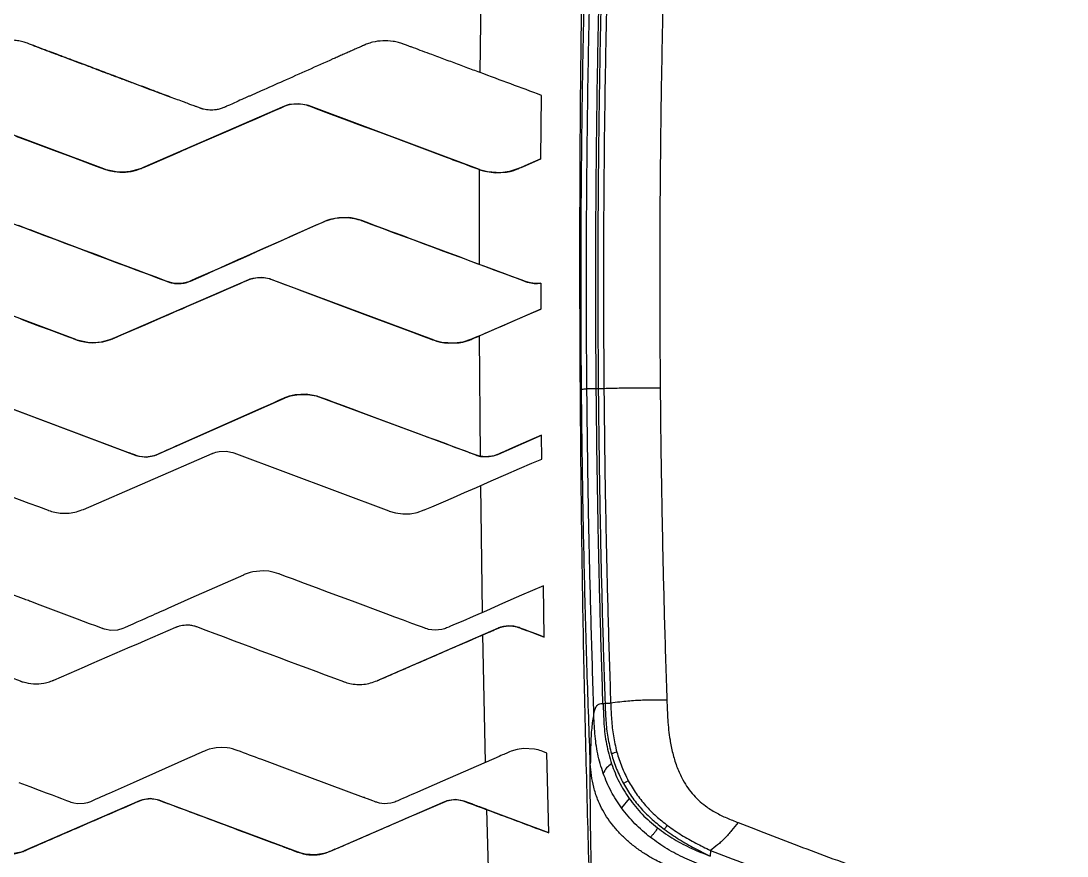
# Model space of a CAD drawing. Header units: inches. Extents: x 2 to 87, y 6 to 129.
# Drawn here: x 49.22 to 66.16, y 56.81 to 70.33 of the extents above; entities that cross this region are included whole.
import ezdxf

# ---------------------------------------------------------------- set-up
doc = ezdxf.new("R2010")
doc.units = ezdxf.units.IN
doc.header["$MEASUREMENT"] = 0
doc.layers.add('1', color=4, linetype='Continuous')

# ---------------------------------------------------------------- blocks, each defined once
blk = doc.blocks.new('2026 STRIDE')
at = {"layer": '1', "color": 3}
for p, q in [((54.327, 48.381), (54.343, 49.837)), ((55.31, 46.986), (55.317, 48.013)), ((54.313, 45.277), (54.316, 46.81)), ((55.307, 44.974), (55.308, 44.551)), ((54.329, 42.168), (54.316, 44.121)), ((56.199, 43.267), (56.237, 43.267)), ((55.323, 42.125), (55.319, 42.51)), ((54.363, 39.642), (54.334, 41.696)), ((55.364, 39.242), (55.349, 40.073)), ((54.414, 37.214), (54.37, 39.279)), ((56.308, 38.163), (56.315, 38.163)), ((56.347, 38.164), (56.315, 38.163)), ((56.347, 38.164), (56.348, 38.164)), ((56.438, 38.172), (56.439, 38.172)), ((56.165, 38.008), (56.163, 37.999)), ((55.437, 36.072), (55.404, 37.363)), ((56.724, 36.915), (56.645, 36.872)), ((56.737, 36.629), (56.615, 36.475)), ((54.479, 34.897), (54.434, 36.448)), ((57.36, 36.189), (57.306, 36.131)), ((51.975, 35.806), (51.895, 35.772)), ((58.053, 35.789), (58.047, 35.697))]:
    blk.add_line(p, q, dxfattribs=at)
at = {"layer": '1', "color": 3, "flags": 128}
for points in [[(46.811, 47.353), (47.028, 47.272), (47.245, 47.191), (47.462, 47.11), (47.699, 47.021), (47.812, 46.979), (47.925, 46.937), (48.022, 46.9), (48.109, 46.868), (48.171, 46.844), (48.199, 46.834), (48.227, 46.824), (48.313, 46.796), (48.401, 46.778), (48.492, 46.77), (48.583, 46.771), (48.674, 46.782), (48.764, 46.803), (48.792, 46.812), (48.819, 46.822), (48.843, 46.831), (48.851, 46.834), (48.862, 46.839), (48.876, 46.845), (48.878, 46.846), (48.891, 46.852), (48.901, 46.856), (48.914, 46.861), (48.929, 46.868), (49.3, 47.029), (49.463, 47.1), (49.484, 47.109), (49.506, 47.118), (49.527, 47.128), (49.549, 47.137), (49.57, 47.146), (49.591, 47.155), (49.942, 47.307), (50.247, 47.44), (50.506, 47.553), (50.721, 47.646), (50.89, 47.719), (51.014, 47.773), (51.093, 47.807), (51.116, 47.817), (51.123, 47.82), (51.126, 47.821), (51.126, 47.822), (51.127, 47.822), (51.127, 47.822), (51.127, 47.822), (51.127, 47.822), (51.127, 47.822), (51.127, 47.822), (51.127, 47.822), (51.127, 47.822), (51.127, 47.822), (51.171, 47.841), (51.203, 47.853), (51.239, 47.863), (51.274, 47.87), (51.311, 47.876), (51.347, 47.878), (51.456, 47.87), (51.51, 47.858), (51.536, 47.85), (51.545, 47.846), (51.551, 47.844), (51.554, 47.843), (51.556, 47.843), (51.556, 47.842), (51.557, 47.842), (51.557, 47.842), (51.557, 47.842), (51.557, 47.842), (51.557, 47.842), (51.557, 47.842), (51.664, 47.802), (51.909, 47.71), (52.154, 47.619), (52.398, 47.527), (52.643, 47.436), (52.888, 47.344), (53.133, 47.253), (53.377, 47.161), (53.792, 47.006), (53.839, 46.989), (53.885, 46.971), (53.932, 46.954), (53.978, 46.936), (54.025, 46.919), (54.071, 46.902), (54.118, 46.884), (54.175, 46.863), (54.255, 46.833), (54.313, 46.811), (54.336, 46.803), (54.359, 46.795), (54.381, 46.789), (54.403, 46.783), (54.576, 46.758), (54.754, 46.77), (54.812, 46.782), (54.869, 46.798), (54.92, 46.817), (54.93, 46.821), (54.941, 46.825), (54.953, 46.831), (54.954, 46.831), (54.958, 46.833), (54.97, 46.838), (54.988, 46.846), (55.014, 46.857), (55.31, 46.986)], [(55.31, 46.986), (55.051, 46.873), (54.976, 46.841), (54.955, 46.832), (54.949, 46.829), (54.948, 46.828), (54.947, 46.828), (54.946, 46.828), (54.946, 46.828), (54.946, 46.828), (54.946, 46.828), (54.946, 46.828), (54.946, 46.828), (54.946, 46.828), (54.946, 46.828), (54.946, 46.828), (54.946, 46.828), (54.946, 46.828), (54.946, 46.828), (54.946, 46.828), (54.946, 46.828), (54.946, 46.828), (54.802, 46.78), (54.653, 46.758), (54.447, 46.773), (54.357, 46.796), (54.319, 46.809), (54.316, 46.81), (51.547, 47.846), (51.543, 47.847), (51.536, 47.85), (51.523, 47.854), (51.379, 47.878), (51.235, 47.862), (51.186, 47.846), (51.164, 47.838), (51.159, 47.836), (48.862, 46.839), (48.861, 46.838), (48.853, 46.835), (48.785, 46.81), (48.661, 46.78), (48.547, 46.769), (48.433, 46.774), (48.272, 46.808), (48.234, 46.821), (48.231, 46.822), (45.462, 47.858)], [(55.307, 44.974), (55.223, 44.968), (55.14, 44.977), (55.118, 44.981), (55.097, 44.987), (55.077, 44.993), (55.06, 44.999), (55.003, 45.02), (54.916, 45.053), (54.85, 45.077), (54.723, 45.124), (54.577, 45.179), (54.431, 45.233), (54.285, 45.287), (54.139, 45.341), (53.993, 45.396), (53.841, 45.452), (53.258, 45.669), (53.182, 45.697), (53.105, 45.725), (53.029, 45.754), (52.953, 45.782), (52.876, 45.811), (52.808, 45.836), (52.633, 45.901), (52.482, 45.957), (52.409, 45.984), (52.373, 45.997), (52.33, 46.009), (52.284, 46.02), (52.236, 46.028), (52.189, 46.034), (52.039, 46.032), (51.892, 46.002), (51.841, 45.985), (51.806, 45.97), (51.76, 45.95), (51.684, 45.916), (51.593, 45.876), (51.464, 45.818), (51.297, 45.744), (51.092, 45.653), (50.818, 45.531), (50.497, 45.389), (50.405, 45.348), (50.31, 45.306), (50.212, 45.262), (50.11, 45.217), (50.051, 45.19), (49.998, 45.167), (49.838, 45.096), (49.723, 45.045), (49.654, 45.014), (49.611, 44.996), (49.566, 44.982), (49.52, 44.972), (49.473, 44.966), (49.426, 44.966), (49.379, 44.969), (49.332, 44.977), (49.315, 44.981), (49.297, 44.986), (49.28, 44.992), (49.272, 44.995), (49.258, 45), (49.256, 45), (49.245, 45.004), (49.214, 45.016), (49.062, 45.073), (48.916, 45.128), (48.771, 45.183), (48.625, 45.237), (48.48, 45.292), (48.335, 45.347), (48.119, 45.428), (47.919, 45.503), (47.72, 45.578), (47.122, 45.802), (47.055, 45.828), (46.988, 45.853), (46.921, 45.878), (46.854, 45.903)], [(46.883, 44.395), (47.038, 44.336), (47.194, 44.278), (47.35, 44.22), (47.506, 44.162), (47.661, 44.103), (47.728, 44.079), (47.747, 44.071), (47.804, 44.05), (47.86, 44.034), (47.922, 44.02), (47.984, 44.011), (48.047, 44.008), (48.218, 44.023), (48.31, 44.047), (48.349, 44.061), (48.367, 44.068), (48.374, 44.071), (48.377, 44.072), (48.38, 44.073), (48.38, 44.073), (48.38, 44.073), (48.38, 44.073), (48.381, 44.074), (48.385, 44.075), (48.4, 44.082), (48.461, 44.108), (48.56, 44.151), (48.7, 44.212), (48.903, 44.3), (49.156, 44.41), (49.22, 44.438), (49.286, 44.466), (49.355, 44.496), (49.426, 44.527), (49.5, 44.559), (49.576, 44.592), (49.655, 44.626), (49.767, 44.675), (49.879, 44.724), (49.991, 44.772), (50.104, 44.821), (50.216, 44.87), (50.328, 44.919), (50.44, 44.967), (50.497, 44.992), (50.538, 45.01), (50.563, 45.02), (50.569, 45.023), (50.57, 45.024), (50.571, 45.024), (50.571, 45.024), (50.571, 45.024), (50.571, 45.024), (50.571, 45.024), (50.571, 45.024), (50.571, 45.024), (50.571, 45.024), (50.62, 45.042), (50.723, 45.063), (50.83, 45.062), (50.857, 45.058), (50.883, 45.052), (50.909, 45.045), (50.932, 45.038), (50.936, 45.037), (50.968, 45.025), (51.005, 45.011), (51.056, 44.992), (51.121, 44.968), (51.198, 44.939), (51.289, 44.905), (51.393, 44.866), (52.502, 44.451), (52.647, 44.397), (52.792, 44.342), (52.937, 44.288), (53.082, 44.234), (53.228, 44.18), (53.373, 44.125), (53.457, 44.094), (53.517, 44.071), (53.555, 44.057), (53.565, 44.053), (53.568, 44.052), (53.618, 44.035), (53.682, 44.017), (53.747, 44.005), (53.813, 43.998), (53.987, 44.006), (54.043, 44.017), (54.098, 44.032), (54.151, 44.05), (54.164, 44.056), (54.179, 44.062), (54.195, 44.069), (54.214, 44.077), (54.233, 44.085), (54.268, 44.1), (54.303, 44.116), (54.338, 44.131), (54.374, 44.146), (54.409, 44.161), (54.444, 44.177), (54.451, 44.18), (54.473, 44.189), (54.51, 44.205), (54.58, 44.236), (54.676, 44.277), (54.842, 44.349), (55.052, 44.441), (55.308, 44.551)], [(55.308, 44.551), (54.589, 44.24), (54.33, 44.127), (54.244, 44.09), (54.194, 44.068), (54.188, 44.065), (54.184, 44.064), (54.184, 44.064), (54.184, 44.064), (54.184, 44.064), (54.184, 44.064), (54.184, 44.064), (54.184, 44.064), (54.184, 44.064), (54.184, 44.064), (54.184, 44.064), (54.184, 44.064), (54.184, 44.064), (54.184, 44.064), (54.184, 44.064), (54.184, 44.064), (54.184, 44.064), (54.184, 44.064), (54.046, 44.018), (53.904, 43.998), (53.707, 44.012), (53.622, 44.033), (53.585, 44.046), (53.583, 44.047), (50.943, 45.034), (50.939, 45.036), (50.932, 45.038), (50.919, 45.042), (50.782, 45.065), (50.645, 45.05), (50.598, 45.035), (50.578, 45.027), (50.573, 45.025), (48.383, 44.075), (48.382, 44.074), (48.375, 44.071), (48.31, 44.047), (48.191, 44.018), (48.082, 44.008), (47.973, 44.013), (47.821, 44.045), (47.784, 44.057), (47.781, 44.058), (45.142, 45.046)], [(55.319, 42.51), (55.108, 42.418), (54.934, 42.342), (54.799, 42.283), (54.722, 42.249), (54.667, 42.225), (54.632, 42.21), (54.623, 42.206), (54.621, 42.205), (54.62, 42.205), (54.589, 42.192), (54.554, 42.179), (54.517, 42.17), (54.408, 42.16), (54.299, 42.175), (54.281, 42.18), (54.264, 42.186), (54.251, 42.191), (54.226, 42.2), (54.186, 42.215), (54.166, 42.222), (54.144, 42.23), (54.119, 42.24), (54.092, 42.25), (54.062, 42.261), (53.918, 42.314), (53.774, 42.368), (53.629, 42.422), (53.485, 42.475), (53.341, 42.529), (53.196, 42.583), (53.052, 42.636), (52.907, 42.69), (52.66, 42.782), (52.399, 42.879), (52.329, 42.905), (52.257, 42.931), (52.185, 42.958), (52.112, 42.985), (52.038, 43.013), (51.962, 43.041), (51.837, 43.088), (51.755, 43.118), (51.731, 43.127), (51.711, 43.134), (51.686, 43.142), (51.51, 43.174), (51.333, 43.165), (51.235, 43.141), (51.193, 43.127), (51.175, 43.12), (51.167, 43.116), (51.164, 43.115), (51.161, 43.114), (51.161, 43.114), (51.159, 43.113), (51.154, 43.111), (51.136, 43.103), (51.063, 43.07), (50.987, 43.037), (50.891, 42.994), (50.773, 42.941), (49.863, 42.537), (49.463, 42.359), (49.41, 42.336), (49.358, 42.312), (49.306, 42.289), (49.253, 42.266), (49.201, 42.243), (49.148, 42.219), (49.114, 42.204), (49.104, 42.2), (49.102, 42.199), (49.045, 42.177), (48.982, 42.163), (48.917, 42.157), (48.862, 42.16), (48.808, 42.168), (48.757, 42.182), (48.751, 42.184), (48.745, 42.187), (48.744, 42.187), (48.737, 42.19), (48.72, 42.196), (48.701, 42.203), (48.681, 42.21), (48.662, 42.218), (48.642, 42.225), (48.623, 42.232), (48.164, 42.405), (47.705, 42.577), (47.247, 42.75), (46.788, 42.922)], [(46.215, 43.137), (48.743, 42.187), (48.743, 42.187), (48.743, 42.187), (48.744, 42.187), (48.744, 42.187), (48.748, 42.185), (48.754, 42.183), (48.781, 42.175), (48.921, 42.157), (49.06, 42.182), (49.083, 42.191), (49.093, 42.195), (49.096, 42.196), (49.097, 42.196), (49.097, 42.197), (51.157, 43.112), (51.157, 43.112), (51.157, 43.112), (51.161, 43.114), (51.194, 43.127), (51.253, 43.146), (51.392, 43.172), (51.533, 43.172), (51.672, 43.146), (51.715, 43.133), (51.725, 43.129), (51.73, 43.127), (51.731, 43.127), (51.731, 43.127), (54.253, 42.19), (54.253, 42.19), (54.253, 42.19), (54.255, 42.189), (54.27, 42.184), (54.33, 42.168), (54.471, 42.163), (54.54, 42.176), (54.574, 42.186), (54.591, 42.192), (54.599, 42.196), (54.603, 42.197), (54.605, 42.198), (54.606, 42.199), (54.607, 42.199), (54.607, 42.199), (54.607, 42.199), (54.607, 42.199), (54.607, 42.199), (54.607, 42.199), (54.607, 42.199), (54.607, 42.199), (54.607, 42.199), (54.607, 42.199), (54.607, 42.199), (54.607, 42.199), (54.607, 42.199), (54.607, 42.199), (54.607, 42.199), (54.607, 42.199), (54.607, 42.199), (54.607, 42.199), (54.607, 42.199), (54.607, 42.199), (54.608, 42.199), (54.608, 42.199), (54.609, 42.2), (54.61, 42.2), (54.622, 42.205), (54.757, 42.264), (55.319, 42.51)], [(47.904, 41.31), (49.985, 42.213), (49.986, 42.213), (49.986, 42.214), (49.987, 42.214), (49.988, 42.215), (49.991, 42.216), (49.996, 42.218), (50.005, 42.221), (50.02, 42.227), (50.048, 42.235), (50.099, 42.247), (50.217, 42.25), (50.29, 42.238), (50.322, 42.229), (50.336, 42.224), (50.338, 42.223), (50.338, 42.223), (50.339, 42.223), (50.339, 42.223), (52.847, 41.284), (52.85, 41.283), (52.855, 41.282), (52.956, 41.253), (53.073, 41.237), (53.191, 41.24), (53.308, 41.261), (53.421, 41.3), (53.421, 41.3), (53.421, 41.3), (53.421, 41.3), (53.421, 41.3), (53.421, 41.3), (53.421, 41.3), (53.421, 41.3), (53.421, 41.3), (53.421, 41.3), (53.421, 41.3), (53.421, 41.3), (53.421, 41.3), (53.421, 41.3), (53.421, 41.3), (53.422, 41.3), (53.425, 41.301), (53.436, 41.306), (53.543, 41.353), (53.731, 41.434), (53.892, 41.504), (54.072, 41.582), (54.265, 41.666), (54.504, 41.77), (54.742, 41.873), (54.965, 41.97), (55.162, 42.055), (55.323, 42.125)], [(55.349, 40.073), (54.995, 39.918), (54.687, 39.784), (54.426, 39.669), (54.211, 39.576), (54.043, 39.502), (53.921, 39.449), (53.845, 39.416), (53.825, 39.407), (53.819, 39.404), (53.817, 39.404), (53.817, 39.403), (53.816, 39.403), (53.816, 39.403), (53.816, 39.403), (53.816, 39.403), (53.816, 39.403), (53.816, 39.403), (53.816, 39.403), (53.816, 39.403), (53.816, 39.403), (53.816, 39.403), (53.783, 39.389), (53.767, 39.382), (53.747, 39.375), (53.727, 39.368), (53.706, 39.363), (53.599, 39.352), (53.492, 39.366), (53.466, 39.374), (53.444, 39.381), (53.443, 39.382), (53.429, 39.387), (53.392, 39.401), (53.325, 39.426), (53.221, 39.464), (53.083, 39.516), (52.944, 39.567), (52.805, 39.619), (52.26, 39.821), (52.066, 39.893), (51.871, 39.966), (51.677, 40.038), (51.482, 40.11), (51.287, 40.183), (51.191, 40.218), (51.122, 40.244), (51.081, 40.26), (51.07, 40.264), (51.067, 40.265), (51.066, 40.265), (51.066, 40.265), (51.066, 40.265), (51.066, 40.265), (51.066, 40.265), (51.066, 40.265), (51.066, 40.265), (51.066, 40.265), (51.066, 40.265), (51.066, 40.265), (50.992, 40.289), (50.907, 40.307), (50.82, 40.315), (50.646, 40.299), (50.6, 40.287), (50.556, 40.273), (50.521, 40.259), (50.507, 40.253), (50.5, 40.25), (50.496, 40.248), (50.494, 40.247), (50.493, 40.247), (50.492, 40.247), (50.492, 40.247), (50.492, 40.247), (50.492, 40.247), (49.644, 39.87), (49.27, 39.704), (49.228, 39.685), (49.187, 39.666), (49.145, 39.648), (49.103, 39.629), (49.061, 39.611), (49.019, 39.592), (48.977, 39.573), (48.952, 39.562), (48.91, 39.543), (48.849, 39.516), (48.769, 39.481), (48.703, 39.451), (48.663, 39.434), (48.629, 39.419), (48.567, 39.391), (48.542, 39.381), (48.454, 39.356), (48.346, 39.35), (48.243, 39.37), (48.229, 39.374), (48.223, 39.377), (48.221, 39.378), (48.218, 39.378), (48.218, 39.378), (48.218, 39.378), (48.218, 39.378), (48.218, 39.379), (48.217, 39.379), (48.212, 39.381), (48.194, 39.388), (48.103, 39.422), (48.004, 39.459), (47.905, 39.496), (47.806, 39.533), (47.679, 39.581), (47.548, 39.63), (47.203, 39.76), (47.052, 39.817), (47.032, 39.825), (47.012, 39.832), (46.992, 39.839), (46.972, 39.847), (46.952, 39.854), (46.932, 39.862), (46.701, 39.949)], [(55.364, 39.242), (55.242, 39.288), (55.137, 39.327), (55.054, 39.358), (55.007, 39.376), (54.974, 39.388), (54.957, 39.395), (54.955, 39.395), (54.955, 39.395), (54.955, 39.396), (54.954, 39.396), (54.954, 39.396), (54.954, 39.396), (54.954, 39.396), (54.954, 39.396), (54.954, 39.396), (54.954, 39.396), (54.954, 39.396), (54.954, 39.396), (54.954, 39.396), (54.871, 39.418), (54.786, 39.424), (54.701, 39.413), (54.654, 39.4), (54.634, 39.393), (54.625, 39.389), (54.622, 39.388), (54.62, 39.387), (54.619, 39.387), (54.619, 39.387), (54.619, 39.387), (54.619, 39.387), (54.619, 39.387), (52.658, 38.536)], [(55.404, 37.363), (55.342, 37.387), (55.311, 37.398), (55.29, 37.405), (55.262, 37.414), (55.233, 37.422), (55.203, 37.428), (55.025, 37.438), (54.926, 37.424), (54.83, 37.395), (54.8, 37.383), (54.758, 37.364), (54.744, 37.358), (54.728, 37.351), (54.708, 37.342), (54.686, 37.333), (54.661, 37.322), (54.633, 37.309), (53.714, 36.908), (53.309, 36.731), (53.264, 36.712), (53.219, 36.692), (53.173, 36.672), (53.128, 36.652), (53.083, 36.632), (53.037, 36.612), (52.992, 36.593), (52.959, 36.578), (52.942, 36.571), (52.923, 36.565), (52.902, 36.558), (52.88, 36.553), (52.77, 36.544), (52.734, 36.547), (52.698, 36.554), (52.662, 36.563), (52.652, 36.567), (52.639, 36.571), (52.615, 36.58), (52.59, 36.589), (52.504, 36.622), (52.465, 36.636), (52.449, 36.642), (52.441, 36.645), (52.438, 36.646), (52.437, 36.646), (52.436, 36.647), (52.436, 36.647), (52.436, 36.647), (52.436, 36.647), (52.435, 36.647), (51.293, 37.072), (50.79, 37.259), (50.74, 37.277), (50.691, 37.295), (50.641, 37.314), (50.592, 37.332), (50.543, 37.35), (50.493, 37.369), (50.444, 37.387), (50.394, 37.405), (50.358, 37.419), (50.318, 37.431), (50.275, 37.441), (50.23, 37.449), (50.141, 37.455), (50.052, 37.449), (49.996, 37.44), (49.941, 37.426), (49.887, 37.407), (49.875, 37.402), (49.862, 37.397), (49.846, 37.39), (49.829, 37.382), (49.811, 37.374), (49.774, 37.358), (49.736, 37.341), (49.699, 37.324), (49.661, 37.308), (49.624, 37.291), (49.586, 37.274), (48.708, 36.884), (48.321, 36.712), (48.278, 36.692), (48.234, 36.673), (48.191, 36.654), (48.147, 36.635), (48.104, 36.615), (48.061, 36.596), (48.017, 36.577), (47.969, 36.559), (47.914, 36.546), (47.805, 36.543), (47.75, 36.552), (47.703, 36.566), (47.685, 36.573), (47.634, 36.592), (47.553, 36.623), (47.483, 36.649), (47.4, 36.68), (47.304, 36.716), (47.194, 36.757), (47.042, 36.815), (46.862, 36.882)], [(55.437, 36.072), (54.136, 36.559), (54.081, 36.58), (54.069, 36.584), (54.068, 36.585), (54.067, 36.585), (54.067, 36.585), (54.067, 36.585), (54.067, 36.585), (54.067, 36.585), (54.067, 36.585), (54.067, 36.585), (54.067, 36.585), (54.067, 36.585), (54.067, 36.585), (54.067, 36.585), (54.067, 36.585), (54.067, 36.585), (54.067, 36.585), (54.067, 36.585), (54.067, 36.585), (53.927, 36.612), (53.786, 36.59), (53.762, 36.582), (53.752, 36.577), (53.75, 36.577), (53.75, 36.577), (51.895, 35.772), (51.895, 35.772), (51.895, 35.771), (51.893, 35.771), (51.889, 35.769), (51.856, 35.756), (51.796, 35.737), (51.654, 35.715), (51.495, 35.726), (51.426, 35.743), (51.396, 35.752), (51.383, 35.757), (51.382, 35.757), (51.381, 35.758), (49.222, 36.566), (49.13, 36.6), (49.13, 36.6), (49.127, 36.601), (49.123, 36.602), (48.982, 36.626), (48.857, 36.608), (48.828, 36.597), (48.815, 36.592), (48.813, 36.591), (46.945, 35.781), (46.943, 35.78), (46.938, 35.778), (46.897, 35.762), (46.723, 35.726)]]:
    blk.add_lwpolyline(points, dxfattribs=at)
at = {"layer": '1', "color": 3}
for points, knots in [([(55.966, 43.25), (55.963, 43.714), (55.957, 44.643), (55.96, 46.036), (55.972, 47.428), (55.993, 48.816), (56.015, 49.738), (56.026, 50.199)], [0, 0, 0, 0, 0.2, 0.399999, 0.599999, 0.799999, 1, 1, 1, 1]), ([(56.107, 50.133), (56.096, 49.677), (56.074, 48.766), (56.054, 47.393), (56.042, 46.018), (56.039, 44.64), (56.045, 43.722), (56.048, 43.263)], [0, 0, 0, 0, 0.200001, 0.400001, 0.600001, 0.8, 1, 1, 1, 1]), ([(55.969, 50.122), (55.955, 48.857), (55.927, 46.328), (55.942, 42.534), (55.993, 38.74), (56.064, 36.212), (56.1, 34.948)], [0, 0, 0, 0, 0.25, 0.5, 0.75, 1, 1, 1, 1]), ([(56.257, 50.115), (56.247, 49.661), (56.225, 48.752), (56.205, 47.384), (56.193, 46.013), (56.19, 44.64), (56.196, 43.725), (56.199, 43.267)], [0, 0, 0, 0, 0.200001, 0.400001, 0.600001, 0.8, 1, 1, 1, 1]), ([(56.296, 50.114), (56.285, 49.66), (56.263, 48.751), (56.243, 47.383), (56.231, 46.012), (56.228, 44.64), (56.234, 43.725), (56.237, 43.267)], [0, 0, 0, 0, 0.200005, 0.400005, 0.600004, 0.800002, 1, 1, 1, 1]), ([(56.387, 50.107), (56.376, 49.654), (56.355, 48.747), (56.334, 47.38), (56.323, 46.011), (56.32, 44.64), (56.326, 43.726), (56.329, 43.269)], [0, 0, 0, 0, 0.200001, 0.400001, 0.600001, 0.8, 1, 1, 1, 1]), ([(57.297, 50.065), (57.287, 49.615), (57.265, 48.715), (57.245, 47.359), (57.233, 46.001), (57.231, 44.641), (57.237, 43.734), (57.24, 43.28)], [0, 0, 0, 0, 0.200001, 0.400001, 0.600001, 0.8, 1, 1, 1, 1]), ([(55.317, 48.013), (54.986, 48.136), (54.617, 48.273), (54.212, 48.423), (54.1, 48.465), (53.989, 48.506), (53.877, 48.548), (53.766, 48.589), (53.654, 48.631), (53.481, 48.695), (53.328, 48.752), (53.196, 48.801), (53.153, 48.817), (53.116, 48.831), (53.093, 48.839), (53.055, 48.853), (52.999, 48.871), (52.89, 48.894), (52.749, 48.901), (52.609, 48.881), (52.516, 48.853), (52.472, 48.836), (52.454, 48.828), (52.446, 48.825), (52.442, 48.823), (52.441, 48.822), (52.44, 48.822), (52.439, 48.822), (52.439, 48.822), (52.439, 48.822), (52.416, 48.811), (52.368, 48.79), (52.297, 48.759), (52.227, 48.727), (52.156, 48.696), (52.085, 48.664), (52.014, 48.633), (51.698, 48.492), (51.287, 48.309), (50.884, 48.131), (50.735, 48.064), (50.688, 48.043), (50.642, 48.023), (50.595, 48.002), (50.549, 47.982), (50.475, 47.949), (50.385, 47.909), (50.292, 47.867), (50.236, 47.842), (50.21, 47.831), (50.202, 47.827), (50.194, 47.824), (50.186, 47.82), (50.179, 47.817), (50.167, 47.812), (50.147, 47.804), (50.116, 47.794), (50.084, 47.786), (50.028, 47.775), (49.948, 47.771), (49.874, 47.781), (49.829, 47.793), (49.813, 47.798), (49.802, 47.801), (49.787, 47.807), (49.767, 47.814), (49.734, 47.827), (49.686, 47.845), (49.62, 47.87), (49.53, 47.903), (49.425, 47.943), (49.307, 47.987), (49.212, 48.023), (49.14, 48.05), (49.094, 48.067), (49.047, 48.085), (48.998, 48.103), (48.854, 48.158), (48.625, 48.243), (48.324, 48.357), (48.057, 48.457), (47.823, 48.545), (47.632, 48.617), (47.479, 48.674), (47.361, 48.719), (47.272, 48.752), (47.208, 48.776), (47.166, 48.792), (47.097, 48.818), (47.019, 48.849), (46.921, 48.881), (46.838, 48.899), (46.723, 48.911), (46.581, 48.905), (46.468, 48.877), (46.407, 48.854), (46.394, 48.849), (46.382, 48.845), (46.369, 48.839), (46.359, 48.835), (46.34, 48.827), (46.304, 48.811), (46.232, 48.779), (46.129, 48.734), (46.005, 48.68), (45.875, 48.623), (45.744, 48.566), (45.614, 48.509), (45.277, 48.362), (44.873, 48.186), (44.494, 48.02), (44.349, 47.957), (44.298, 47.934), (44.246, 47.912), (44.194, 47.889), (44.149, 47.869), (44.118, 47.856), (44.087, 47.842), (44.046, 47.827), (43.987, 47.813), (43.922, 47.805), (43.856, 47.806), (43.789, 47.815), (43.743, 47.828), (43.718, 47.837), (43.709, 47.84), (43.694, 47.846), (43.673, 47.854), (43.645, 47.864), (43.609, 47.877), (43.565, 47.894), (43.516, 47.912), (43.467, 47.93), (43.417, 47.949), (43.281, 47.999), (43.059, 48.082), (42.75, 48.197), (42.382, 48.333), (41.948, 48.495), (41.53, 48.65), (41.252, 48.753), (41.138, 48.796), (41.109, 48.807), (41.101, 48.809), (41.1, 48.81), (41.099, 48.81), (41.099, 48.81), (41.099, 48.81), (41.099, 48.81), (41.099, 48.81), (41.08, 48.817), (41.034, 48.834), (40.978, 48.855), (40.941, 48.869), (40.932, 48.872), (40.931, 48.873)], [0, 0, 0, 0, 0.068889, 0.076621, 0.084354, 0.092086, 0.099818, 0.107551, 0.115283, 0.123016, 0.143648, 0.147086, 0.150525, 0.152612, 0.154753, 0.155378, 0.160424, 0.166187, 0.177043, 0.187885, 0.1936, 0.195939, 0.196968, 0.19745, 0.197667, 0.197764, 0.197806, 0.197825, 0.197834, 0.197837, 0.19784, 0.202884, 0.207927, 0.212971, 0.218015, 0.223058, 0.228102, 0.233146, 0.290537, 0.315789, 0.319096, 0.322402, 0.325709, 0.329016, 0.332323, 0.33563, 0.344791, 0.351444, 0.355588, 0.356719, 0.35705, 0.357223, 0.358409, 0.358744, 0.358848, 0.360866, 0.36302, 0.365174, 0.367337, 0.374018, 0.380742, 0.381863, 0.382986, 0.383995, 0.384196, 0.385996, 0.388194, 0.391192, 0.395815, 0.402043, 0.409873, 0.417691, 0.426639, 0.429685, 0.432843, 0.436113, 0.439494, 0.442987, 0.46622, 0.487116, 0.505678, 0.521903, 0.535793, 0.545584, 0.553753, 0.5603, 0.564145, 0.567079, 0.5691, 0.578556, 0.583473, 0.589251, 0.59506, 0.605884, 0.616768, 0.617683, 0.618598, 0.619513, 0.620202, 0.621271, 0.621615, 0.624229, 0.628925, 0.636945, 0.646178, 0.655411, 0.664643, 0.673876, 0.683109, 0.736445, 0.759913, 0.763601, 0.767289, 0.770976, 0.774664, 0.778352, 0.780562, 0.781236, 0.784963, 0.789019, 0.793069, 0.797548, 0.802011, 0.806219, 0.80668, 0.807283, 0.808028, 0.80981, 0.811592, 0.813919, 0.817333, 0.820748, 0.824162, 0.827577, 0.830991, 0.852423, 0.873855, 0.895287, 0.929005, 0.964145, 0.982249, 0.98683, 0.987979, 0.988266, 0.988338, 0.988356, 0.988361, 0.988362, 0.988362, 0.988362, 0.988362, 0.992241, 0.998059, 0.99988, 1, 1, 1, 1]), ([(47.077, 48.826), (47.078, 48.825), (47.129, 48.807), (47.228, 48.768), (47.342, 48.726), (47.422, 48.696), (47.47, 48.678), (47.52, 48.659), (47.571, 48.64), (47.625, 48.619), (47.681, 48.598), (47.792, 48.557), (47.947, 48.499), (48.132, 48.429), (48.275, 48.375), (48.381, 48.335), (48.442, 48.312), (48.479, 48.298), (48.497, 48.292), (48.513, 48.286), (48.527, 48.28), (48.539, 48.276), (48.606, 48.251), (48.726, 48.206), (48.897, 48.141), (49.059, 48.08), (49.203, 48.026), (49.294, 47.992), (49.333, 47.977)], [0, 0, 0, 0, 0.001262, 0.06739, 0.132402, 0.152695, 0.173885, 0.195975, 0.218962, 0.242848, 0.267632, 0.293315, 0.390483, 0.472726, 0.540041, 0.580733, 0.613028, 0.621927, 0.629894, 0.636927, 0.643028, 0.648196, 0.652431, 0.732106, 0.807861, 0.879695, 0.947608, 1, 1, 1, 1]), ([(29.129, 46.105), (29.169, 46.097), (29.219, 46.087), (29.268, 46.07), (30.164, 45.738), (31.052, 45.407), (31.943, 45.081), (31.962, 45.075), (32.006, 45.062), (32.076, 45.052), (32.165, 45.054), (32.238, 45.069), (32.285, 45.085), (32.302, 45.092), (33.026, 45.407), (33.745, 45.728), (34.471, 46.045), (34.518, 46.064), (34.614, 46.095), (34.759, 46.113), (34.906, 46.104), (35.005, 46.08), (35.056, 46.063), (35.952, 45.731), (36.84, 45.392), (37.73, 45.063), (37.739, 45.06), (37.763, 45.052), (37.814, 45.039), (37.886, 45.031), (37.968, 45.035), (38.031, 45.049), (38.07, 45.062), (38.087, 45.069), (38.094, 45.072), (38.097, 45.073), (38.805, 45.382), (39.534, 45.736), (40.33, 46.041), (40.448, 46.062), (40.568, 46.067), (40.682, 46.054), (40.764, 46.034), (40.807, 46.019), (40.818, 46.015), (41.704, 45.684), (42.59, 45.358), (43.477, 45.026), (43.492, 45.021), (43.551, 45.003), (43.655, 44.99), (43.762, 45.007), (43.823, 45.028), (43.841, 45.036), (44.565, 45.351), (45.285, 45.668), (46.007, 45.982), (46.014, 45.985), (46.04, 45.995), (46.101, 46.017), (46.225, 46.046), (46.4, 46.052), (46.537, 46.022), (46.604, 45.997), (47.493, 45.664), (48.379, 45.327), (49.268, 44.996), (49.273, 44.994), (49.285, 44.99), (49.309, 44.982), (49.352, 44.972), (49.42, 44.963), (49.508, 44.967), (49.58, 44.984), (49.621, 45), (49.632, 45.004), (49.635, 45.006), (50.362, 45.321), (51.081, 45.657), (51.821, 45.977), (51.856, 45.991), (51.933, 46.015), (52.044, 46.036), (52.186, 46.038), (52.303, 46.019), (52.376, 45.996), (52.401, 45.987), (53.289, 45.656), (54.176, 45.33), (55.06, 44.999), (55.065, 44.997), (55.077, 44.993), (55.122, 44.979), (55.2, 44.964), (55.271, 44.97), (55.307, 44.974)], [0, 0, 0, 0, 0.004357, 0.005439, 0.005588, 0.106842, 0.107052, 0.107426, 0.108937, 0.11198, 0.115013, 0.118419, 0.11993, 0.120304, 0.120396, 0.204667, 0.204797, 0.205321, 0.210125, 0.215544, 0.220964, 0.225767, 0.226435, 0.22673, 0.328322, 0.328379, 0.328481, 0.329417, 0.331079, 0.334118, 0.337151, 0.33983, 0.341016, 0.34154, 0.34177, 0.341872, 0.341917, 0.42458, 0.428878, 0.433144, 0.437401, 0.441666, 0.445443, 0.44638, 0.446611, 0.446668, 0.547849, 0.547929, 0.548253, 0.549564, 0.554475, 0.559381, 0.561019, 0.561425, 0.561481, 0.645724, 0.645803, 0.645943, 0.646512, 0.648812, 0.652891, 0.660136, 0.667429, 0.667748, 0.667792, 0.769346, 0.769408, 0.769518, 0.769966, 0.770762, 0.772178, 0.774693, 0.778138, 0.781599, 0.782562, 0.7828, 0.782904, 0.782951, 0.867728, 0.868062, 0.869415, 0.871819, 0.876666, 0.881502, 0.886938, 0.889351, 0.889685, 0.889833, 0.991005, 0.991034, 0.991085, 0.991554, 0.992388, 0.996202, 1, 1, 1, 1]), ([(55.966, 43.25), (55.971, 43.251), (55.982, 43.254), (56.004, 43.259), (56.034, 43.261), (56.048, 43.263)], [0, 0, 0, 0, 0.3457444, 0.6816104, 1, 1, 1, 1]), ([(56.109, 37.19), (56.091, 37.692), (56.055, 38.696), (56.014, 40.21), (55.983, 41.728), (55.972, 42.742), (55.966, 43.25)], [0, 0, 0, 0, 0.2500012, 0.5000013, 0.7500004, 1, 1, 1, 1]), ([(56.048, 43.263), (56.054, 43.263), (56.066, 43.264), (56.098, 43.266), (56.146, 43.267), (56.181, 43.267), (56.199, 43.267)], [0, 0, 0, 0, 0.257899, 0.501336, 0.743008, 1, 1, 1, 1]), ([(56.048, 43.263), (56.053, 42.823), (56.062, 41.942), (56.087, 40.624), (56.12, 39.309), (56.148, 38.436), (56.163, 37.999)], [0, 0, 0, 0, 0.25, 0.499999, 0.749999, 1, 1, 1, 1]), ([(56.199, 43.267), (56.204, 42.84), (56.213, 41.986), (56.237, 40.708), (56.267, 39.433), (56.295, 38.586), (56.308, 38.163)], [0, 0, 0, 0, 0.25, 0.499999, 0.749999, 1, 1, 1, 1]), ([(56.237, 43.267), (56.254, 43.267), (56.288, 43.268), (56.315, 43.269), (56.329, 43.269)], [0, 0, 0, 0, 0.500228, 1, 1, 1, 1]), ([(56.237, 43.267), (56.242, 42.841), (56.251, 41.987), (56.275, 40.709), (56.306, 39.434), (56.333, 38.587), (56.347, 38.164)], [0, 0, 0, 0, 0.249993, 0.499989, 0.74999, 1, 1, 1, 1]), ([(56.329, 43.269), (56.377, 43.27), (56.465, 43.273), (56.601, 43.276), (56.726, 43.278), (56.841, 43.279), (56.949, 43.28), (57.082, 43.28), (57.177, 43.28), (57.24, 43.28)], [0, 0, 0, 0, 0.1811502, 0.3332097, 0.463717, 0.5799806, 0.6882496, 0.7929652, 1, 1, 1, 1]), ([(56.329, 43.269), (56.334, 42.843), (56.342, 41.99), (56.366, 40.713), (56.397, 39.44), (56.424, 38.594), (56.438, 38.172)], [0, 0, 0, 0, 0.25, 0.499999, 0.749999, 1, 1, 1, 1]), ([(57.24, 43.28), (57.244, 42.857), (57.253, 42.011), (57.277, 40.743), (57.307, 39.479), (57.334, 38.639), (57.348, 38.22)], [0, 0, 0, 0, 0.25, 0.499999, 0.749999, 1, 1, 1, 1]), ([(44.469, 42.224), (44.469, 42.224), (44.469, 42.224), (44.47, 42.224), (44.47, 42.224), (44.471, 42.225), (44.473, 42.225), (44.476, 42.227), (44.481, 42.229), (44.491, 42.233), (44.508, 42.239), (44.539, 42.249), (44.604, 42.263), (44.687, 42.265), (44.761, 42.253), (44.8, 42.241), (44.816, 42.236), (44.821, 42.234), (44.822, 42.233), (44.823, 42.233), (45.659, 41.921), (46.496, 41.606), (47.334, 41.294), (47.37, 41.281), (47.443, 41.26), (47.557, 41.244), (47.675, 41.247), (47.793, 41.267), (47.867, 41.296), (47.904, 41.31)], [0, 0, 0, 0, 0.0001, 0.000179, 0.00032, 0.000572, 0.001021, 0.001822, 0.003252, 0.005802, 0.010347, 0.018437, 0.03282, 0.065346, 0.08586, 0.09495, 0.098966, 0.09952, 0.099765, 0.099872, 0.099919, 0.838104, 0.838883, 0.840274, 0.869236, 0.9019, 0.934473, 0.967115, 1, 1, 1, 1]), ([(33.756, 39.465), (33.757, 39.465), (33.757, 39.465), (33.757, 39.466), (33.758, 39.466), (33.759, 39.467), (33.762, 39.468), (33.766, 39.469), (33.774, 39.472), (33.787, 39.478), (33.812, 39.486), (33.857, 39.497), (33.924, 39.505), (34.005, 39.5), (34.062, 39.486), (34.09, 39.476), (34.886, 39.18), (35.68, 38.884), (36.474, 38.589), (36.475, 38.589), (36.478, 38.587), (36.485, 38.585), (36.499, 38.58), (36.524, 38.572), (36.569, 38.56), (36.662, 38.543), (36.779, 38.541), (36.905, 38.563), (36.975, 38.587), (37.012, 38.602), (37.657, 38.884), (38.306, 39.15), (38.948, 39.428), (38.953, 39.43), (38.964, 39.435), (38.989, 39.444), (39.033, 39.457), (39.098, 39.466), (39.178, 39.465), (39.24, 39.451), (39.274, 39.44), (40.075, 39.141), (40.869, 38.842), (41.664, 38.546), (41.666, 38.545), (41.671, 38.543), (41.685, 38.538), (41.716, 38.528), (41.8, 38.507), (41.932, 38.494), (42.076, 38.514), (42.163, 38.544), (42.198, 38.558), (42.203, 38.56), (42.205, 38.561), (42.858, 38.846), (43.513, 39.127), (44.167, 39.412), (44.168, 39.413), (44.175, 39.416), (44.193, 39.423), (44.236, 39.437), (44.302, 39.45), (44.39, 39.45), (44.457, 39.437), (44.494, 39.424), (44.502, 39.421), (45.295, 39.125), (46.088, 38.827), (46.882, 38.531), (46.884, 38.53), (46.887, 38.529), (46.891, 38.527), (46.906, 38.522), (46.972, 38.501), (47.095, 38.48), (47.24, 38.489), (47.339, 38.513), (47.387, 38.53), (47.409, 38.539), (47.418, 38.542), (47.422, 38.544), (47.424, 38.545), (47.425, 38.545), (47.425, 38.546), (47.425, 38.546), (48.082, 38.833), (48.741, 39.117), (49.399, 39.402)], [0, 0, 0, 0, 0.000031, 0.000055, 0.000099, 0.000177, 0.000315, 0.000563, 0.001004, 0.001791, 0.003192, 0.005685, 0.010115, 0.015148, 0.020219, 0.020535, 0.020578, 0.172617, 0.172632, 0.172694, 0.172803, 0.173245, 0.174035, 0.175441, 0.177945, 0.182395, 0.192449, 0.198772, 0.205137, 0.205692, 0.205936, 0.331526, 0.331573, 0.331658, 0.332435, 0.333819, 0.336279, 0.340648, 0.345607, 0.350594, 0.351982, 0.352042, 0.504109, 0.504193, 0.504344, 0.504614, 0.505094, 0.50704, 0.510499, 0.520566, 0.530629, 0.536314, 0.537103, 0.537297, 0.537383, 0.537404, 0.665332, 0.66534, 0.665369, 0.665642, 0.666748, 0.668714, 0.673755, 0.678785, 0.684447, 0.685856, 0.68589, 0.685905, 0.837936, 0.837984, 0.83807, 0.838223, 0.838496, 0.838984, 0.840958, 0.851054, 0.861108, 0.86677, 0.869276, 0.870381, 0.870869, 0.871083, 0.871178, 0.871219, 0.871238, 0.871246, 0.871249, 1, 1, 1, 1]), ([(49.399, 39.402), (49.399, 39.402), (49.399, 39.402), (49.399, 39.402), (49.4, 39.403), (49.401, 39.403), (49.402, 39.404), (49.405, 39.405), (49.41, 39.407), (49.419, 39.411), (49.436, 39.417), (49.465, 39.426), (49.527, 39.439), (49.605, 39.442), (49.676, 39.43), (49.713, 39.419), (49.728, 39.414), (49.733, 39.412), (49.734, 39.411), (49.734, 39.411), (50.528, 39.115), (51.321, 38.816), (52.117, 38.52), (52.151, 38.508), (52.22, 38.488), (52.328, 38.473), (52.441, 38.476), (52.552, 38.495), (52.623, 38.522), (52.658, 38.536)], [0, 0, 0, 0, 0.0001, 0.000179, 0.00032, 0.000572, 0.001021, 0.001822, 0.003253, 0.005803, 0.010349, 0.01844, 0.032825, 0.065353, 0.085867, 0.094957, 0.098972, 0.099527, 0.099772, 0.099879, 0.099926, 0.838115, 0.838894, 0.840284, 0.869246, 0.901907, 0.934478, 0.967117, 1, 1, 1, 1]), ([(52.658, 38.536), (52.666, 38.539), (52.694, 38.551), (52.74, 38.571), (52.797, 38.596), (52.854, 38.621), (52.901, 38.641), (52.939, 38.657), (52.966, 38.67), (52.994, 38.682), (53.022, 38.694), (53.05, 38.706), (53.078, 38.718), (53.106, 38.73), (53.212, 38.776), (53.395, 38.856), (53.657, 38.969), (53.9, 39.075), (54.088, 39.156), (54.22, 39.214), (54.311, 39.253), (54.396, 39.29), (54.464, 39.319), (54.515, 39.342), (54.55, 39.357), (54.579, 39.369), (54.603, 39.38), (54.632, 39.392), (54.669, 39.406), (54.737, 39.422), (54.81, 39.426), (54.88, 39.417), (54.918, 39.408), (54.942, 39.4), (54.951, 39.397), (54.963, 39.392), (54.979, 39.386), (55.004, 39.377), (55.133, 39.329), (55.254, 39.284), (55.364, 39.242)], [0, 0, 0, 0, 0.009551, 0.030777, 0.052003, 0.073229, 0.094455, 0.104878, 0.115302, 0.125725, 0.136149, 0.146572, 0.156996, 0.167419, 0.177843, 0.275476, 0.373109, 0.470742, 0.547745, 0.583668, 0.619592, 0.649817, 0.678243, 0.695778, 0.707037, 0.717943, 0.727853, 0.733675, 0.750425, 0.768848, 0.805492, 0.82391, 0.84145, 0.845617, 0.85049, 0.851389, 0.858682, 0.867373, 0.879127, 1, 1, 1, 1]), ([(56.308, 38.163), (56.29, 38.162), (56.263, 38.161), (56.23, 38.145), (56.201, 38.119), (56.178, 38.071), (56.169, 38.03), (56.165, 38.008)], [0, 0, 0, 0, 0.2128834, 0.3200726, 0.435829, 0.7117214, 1, 1, 1, 1]), ([(56.315, 38.163), (56.319, 38.054), (56.326, 37.835), (56.362, 37.507), (56.422, 37.296), (56.452, 37.19)], [0, 0, 0, 0, 0.333466, 0.666793, 1, 1, 1, 1]), ([(56.438, 38.172), (56.424, 38.17), (56.397, 38.166), (56.364, 38.165), (56.348, 38.164)], [0, 0, 0, 0, 0.5068404, 1, 1, 1, 1]), ([(56.348, 38.164), (56.351, 38.073), (56.358, 37.891), (56.386, 37.618), (56.429, 37.44), (56.451, 37.351)], [0, 0, 0, 0, 0.33341, 0.666738, 1, 1, 1, 1]), ([(57.348, 38.22), (57.285, 38.221), (57.19, 38.222), (57.057, 38.222), (56.95, 38.219), (56.834, 38.213), (56.71, 38.204), (56.574, 38.19), (56.487, 38.178), (56.439, 38.172)], [0, 0, 0, 0, 0.207346, 0.312218, 0.420648, 0.537083, 0.667779, 0.819446, 1, 1, 1, 1]), ([(56.439, 38.172), (56.443, 38.083), (56.449, 37.906), (56.476, 37.641), (56.517, 37.468), (56.537, 37.381)], [0, 0, 0, 0, 0.333407, 0.666736, 1, 1, 1, 1]), ([(57.348, 38.22), (57.352, 38.114), (57.359, 37.899), (57.389, 37.612), (57.439, 37.362), (57.501, 37.155), (57.579, 36.977), (57.665, 36.829), (57.756, 36.707), (57.859, 36.599), (57.985, 36.494), (58.138, 36.397), (58.317, 36.311), (58.441, 36.263), (58.503, 36.238)], [0, 0, 0, 0, 0.127317, 0.258955, 0.346676, 0.43283, 0.51664, 0.577906, 0.63804, 0.697487, 0.7568, 0.836532, 0.917665, 1, 1, 1, 1]), ([(56.163, 37.999), (56.151, 37.923), (56.125, 37.76), (56.113, 37.491), (56.111, 37.294), (56.109, 37.19)], [0, 0, 0, 0, 0.2955918, 0.6298494, 1, 1, 1, 1]), ([(56.318, 37.034), (56.285, 37.14), (56.22, 37.351), (56.178, 37.679), (56.169, 37.898), (56.165, 38.008)], [0, 0, 0, 0, 0.333212, 0.666543, 1, 1, 1, 1]), ([(56.537, 37.381), (56.524, 37.376), (56.498, 37.366), (56.467, 37.356), (56.451, 37.351)], [0, 0, 0, 0, 0.500305, 1, 1, 1, 1]), ([(56.451, 37.351), (56.476, 37.268), (56.527, 37.103), (56.606, 36.949), (56.645, 36.872)], [0, 0, 0, 0, 0.500015, 1, 1, 1, 1]), ([(56.537, 37.381), (56.562, 37.301), (56.61, 37.14), (56.686, 36.99), (56.724, 36.915)], [0, 0, 0, 0, 0.5000143, 1, 1, 1, 1]), ([(56.147, 34.819), (56.144, 34.903), (56.138, 35.083), (56.13, 35.371), (56.122, 35.692), (56.115, 36.04), (56.11, 36.411), (56.108, 36.799), (56.109, 37.058), (56.109, 37.19)], [0, 0, 0, 0, 0.104536, 0.2247704, 0.3586518, 0.5043906, 0.6605149, 0.8259289, 1, 1, 1, 1]), ([(57.788, 35.373), (57.716, 35.398), (57.571, 35.448), (57.356, 35.535), (57.162, 35.63), (56.992, 35.73), (56.845, 35.831), (56.708, 35.944), (56.582, 36.065), (56.469, 36.195), (56.371, 36.332), (56.289, 36.473), (56.217, 36.633), (56.161, 36.81), (56.126, 37.002), (56.115, 37.128), (56.109, 37.19)], [0, 0, 0, 0, 0.08539, 0.17075, 0.25609, 0.320016, 0.383773, 0.44727, 0.510417, 0.573145, 0.635416, 0.697235, 0.758638, 0.839902, 0.920468, 1, 1, 1, 1]), ([(56.452, 37.19), (56.423, 37.168), (56.363, 37.124), (56.333, 37.065), (56.318, 37.034)], [0, 0, 0, 0, 0.4803521, 1, 1, 1, 1]), ([(56.452, 37.19), (56.489, 37.091), (56.563, 36.894), (56.679, 36.718), (56.737, 36.629)], [0, 0, 0, 0, 0.500006, 1, 1, 1, 1]), ([(56.615, 36.475), (56.555, 36.563), (56.435, 36.739), (56.357, 36.936), (56.318, 37.034)], [0, 0, 0, 0, 0.499993, 1, 1, 1, 1]), ([(56.645, 36.872), (56.688, 36.8), (56.773, 36.656), (56.931, 36.461), (57.109, 36.283), (57.24, 36.181), (57.306, 36.131)], [0, 0, 0, 0, 0.250008, 0.499991, 0.749965, 1, 1, 1, 1]), ([(56.724, 36.915), (56.765, 36.845), (56.847, 36.705), (56.999, 36.514), (57.17, 36.339), (57.297, 36.239), (57.36, 36.189)], [0, 0, 0, 0, 0.250008, 0.499996, 0.749968, 1, 1, 1, 1]), ([(29.014, 36.627), (29.06, 36.648), (29.139, 36.684), (29.263, 36.697), (29.344, 36.684), (29.387, 36.67), (29.397, 36.666), (29.401, 36.665), (29.414, 36.66), (29.562, 36.605), (30.15, 36.386), (30.839, 36.13), (31.421, 35.913), (31.568, 35.859), (31.606, 35.845), (31.616, 35.841), (31.618, 35.84), (31.619, 35.84), (31.675, 35.819), (31.789, 35.784), (31.968, 35.782), (32.095, 35.813), (32.161, 35.841), (32.175, 35.847), (32.181, 35.85), (32.203, 35.859), (32.289, 35.897), (32.764, 36.104), (33.321, 36.347), (33.838, 36.572), (33.968, 36.629), (34.001, 36.643), (34.01, 36.647), (34.012, 36.648), (34.013, 36.648), (34.013, 36.648), (34.046, 36.663), (34.115, 36.685), (34.225, 36.69), (34.302, 36.673), (34.353, 36.653), (34.41, 36.632), (34.704, 36.523), (35.292, 36.304), (35.917, 36.072), (36.342, 35.914), (36.485, 35.86), (36.554, 35.835), (36.58, 35.825), (36.582, 35.824), (36.586, 35.823), (36.591, 35.821), (36.65, 35.8), (36.77, 35.774), (36.946, 35.781), (37.06, 35.819), (37.115, 35.843), (37.12, 35.845), (37.126, 35.847), (37.144, 35.855), (37.167, 35.865), (37.198, 35.878), (37.239, 35.896), (37.329, 35.933), (37.442, 35.982), (37.567, 36.035), (37.672, 36.08), (37.782, 36.127), (37.896, 36.176), (38.012, 36.225), (38.127, 36.274), (38.241, 36.323), (38.384, 36.384), (38.547, 36.454), (38.674, 36.507), (38.733, 36.533), (38.738, 36.535), (38.75, 36.54), (38.771, 36.549), (38.807, 36.564), (38.858, 36.586), (38.905, 36.606), (38.968, 36.633), (39.049, 36.653), (39.142, 36.651), (39.204, 36.637), (39.231, 36.629), (39.24, 36.626), (39.241, 36.625), (39.244, 36.624), (39.258, 36.619), (39.313, 36.598), (39.634, 36.478), (40.24, 36.252), (40.914, 35.998), (41.357, 35.835), (41.559, 35.756), (41.717, 35.731), (41.866, 35.747), (41.963, 35.776), (42.02, 35.801), (42.297, 35.921), (42.843, 36.158), (43.421, 36.408), (43.764, 36.557), (43.832, 36.587), (43.849, 36.594), (43.854, 36.596), (43.855, 36.597), (43.855, 36.597), (43.855, 36.597), (43.855, 36.597), (43.855, 36.597), (43.871, 36.604), (43.921, 36.624), (44.012, 36.64), (44.103, 36.633), (44.16, 36.617), (44.181, 36.609), (44.185, 36.608), (44.185, 36.608), (44.186, 36.607), (44.19, 36.606), (44.205, 36.6), (44.252, 36.583), (44.529, 36.479), (44.862, 36.355), (45.181, 36.235), (45.279, 36.199), (45.639, 36.064), (46.01, 35.925), (46.377, 35.788), (46.418, 35.772), (46.429, 35.768), (46.432, 35.767), (46.432, 35.767), (46.46, 35.757), (46.546, 35.731), (46.696, 35.717), (46.84, 35.74), (46.933, 35.775), (46.994, 35.802), (47.274, 35.923), (47.857, 36.177), (48.433, 36.427), (48.771, 36.573), (48.793, 36.582), (48.798, 36.585), (48.8, 36.586), (48.8, 36.586), (48.81, 36.59), (48.835, 36.601), (48.896, 36.62), (48.987, 36.631), (49.07, 36.619), (49.115, 36.605), (49.127, 36.601), (49.136, 36.597), (49.219, 36.566), (49.638, 36.41), (50.283, 36.168), (50.913, 35.933), (51.22, 35.818), (51.298, 35.789), (51.319, 35.781), (51.324, 35.779), (51.326, 35.778), (51.385, 35.756), (51.502, 35.715), (51.687, 35.71), (51.841, 35.746), (52.017, 35.826), (52.438, 36.005), (53.024, 36.262), (53.53, 36.481), (53.74, 36.572), (53.748, 36.576), (53.75, 36.577), (53.751, 36.577), (53.751, 36.577), (53.751, 36.577), (53.751, 36.577), (53.751, 36.577), (53.752, 36.577), (53.753, 36.578), (53.755, 36.579), (53.758, 36.58), (53.769, 36.585), (53.796, 36.594), (53.857, 36.61), (53.949, 36.615), (54.025, 36.6), (54.069, 36.584), (54.122, 36.564), (54.299, 36.498), (54.75, 36.329), (55.158, 36.177), (55.437, 36.072)], [0, 0, 0, 0, 0.0052769, 0.0091642, 0.0130492, 0.0139449, 0.0139989, 0.0140952, 0.014414, 0.0155573, 0.0308396, 0.0810867, 0.0937345, 0.0969395, 0.0977623, 0.0979787, 0.0980382, 0.0980558, 0.0980652, 0.1043503, 0.1106647, 0.1168123, 0.1181724, 0.1182461, 0.118393, 0.1189064, 0.120811, 0.1283945, 0.1739982, 0.1854564, 0.1883495, 0.1890871, 0.1892787, 0.1893302, 0.1893448, 0.1893494, 0.1893521, 0.1931639, 0.1970501, 0.2008321, 0.2015374, 0.202844, 0.2072613, 0.2348979, 0.2695567, 0.2781326, 0.2831075, 0.2858239, 0.2859533, 0.2860101, 0.28612, 0.2863247, 0.2866736, 0.2927993, 0.2991138, 0.3052562, 0.3053488, 0.3055139, 0.3058418, 0.3060271, 0.3075629, 0.3085233, 0.309653, 0.3122958, 0.3188843, 0.3227045, 0.3267766, 0.3310492, 0.335453, 0.339923, 0.3443946, 0.348803, 0.353081, 0.3609974, 0.3676258, 0.367701, 0.3678342, 0.368274, 0.3690221, 0.3702956, 0.3724178, 0.3748948, 0.3757915, 0.3797013, 0.3835949, 0.3855341, 0.3865147, 0.386527, 0.3865511, 0.3866351, 0.3869457, 0.3881369, 0.3928003, 0.4234547, 0.4568444, 0.4693923, 0.4736574, 0.4799196, 0.4862384, 0.4894138, 0.4905624, 0.4928951, 0.521529, 0.5538359, 0.5598444, 0.5613501, 0.5617283, 0.5618237, 0.5618481, 0.5618544, 0.561856, 0.5618565, 0.5618567, 0.5618568, 0.5636994, 0.5676191, 0.5715036, 0.5733465, 0.573845, 0.5738494, 0.573857, 0.5738813, 0.5739667, 0.5742848, 0.5755102, 0.5793443, 0.6057743, 0.6132556, 0.6155628, 0.6169143, 0.6541484, 0.6576821, 0.6585844, 0.6588194, 0.6588828, 0.658901, 0.6589103, 0.6620512, 0.6683783, 0.6747022, 0.6774581, 0.6788917, 0.6817534, 0.709889, 0.7465887, 0.7484967, 0.7489897, 0.7491209, 0.7491577, 0.7491689, 0.7491753, 0.7502534, 0.7520726, 0.755968, 0.7598796, 0.7608666, 0.7609919, 0.7612186, 0.7619767, 0.770377, 0.8087656, 0.8352103, 0.8419144, 0.8436368, 0.8440907, 0.8442158, 0.8442528, 0.8442729, 0.8509839, 0.8573005, 0.8636204, 0.8676625, 0.8777954, 0.9122798, 0.9357499, 0.9364429, 0.9366242, 0.9366735, 0.9366878, 0.9366952, 0.936696, 0.9366962, 0.9366964, 0.9367113, 0.936741, 0.9368001, 0.936917, 0.9371457, 0.9380768, 0.939967, 0.9438586, 0.9476944, 0.9481417, 0.9487641, 0.9537362, 0.9682409, 1, 1, 1, 1]), ([(54.434, 36.448), (54.395, 36.462), (54.326, 36.488), (54.244, 36.519), (54.191, 36.539), (54.159, 36.55), (54.134, 36.56), (54.102, 36.572), (54.078, 36.58), (54.061, 36.586)], [0, 0, 0, 0, 0.310778, 0.558012, 0.6578, 0.741702, 0.809719, 0.861849, 1, 1, 1, 1]), ([(56.737, 36.629), (56.805, 36.541), (56.94, 36.366), (57.11, 36.224), (57.194, 36.153)], [0, 0, 0, 0, 0.499982, 1, 1, 1, 1]), ([(57.08, 36), (56.994, 36.071), (56.823, 36.212), (56.684, 36.387), (56.615, 36.475)], [0, 0, 0, 0, 0.500024, 1, 1, 1, 1]), ([(57.194, 36.153), (57.188, 36.141), (57.176, 36.115), (57.15, 36.076), (57.116, 36.037), (57.092, 36.012), (57.08, 36)], [0, 0, 0, 0, 0.257603, 0.503393, 0.747527, 1, 1, 1, 1]), ([(57.194, 36.153), (57.283, 36.09), (57.461, 35.962), (57.75, 35.816), (57.948, 35.736), (58.047, 35.697)], [0, 0, 0, 0, 0.333221, 0.666538, 1, 1, 1, 1]), ([(57.306, 36.131), (57.386, 36.074), (57.546, 35.962), (57.796, 35.822), (57.964, 35.739), (58.047, 35.697)], [0, 0, 0, 0, 0.333327, 0.666577, 1, 1, 1, 1]), ([(57.36, 36.189), (57.435, 36.137), (57.584, 36.033), (57.818, 35.903), (57.974, 35.827), (58.053, 35.789)], [0, 0, 0, 0, 0.333309, 0.666594, 1, 1, 1, 1]), ([(58.503, 36.238), (58.468, 36.195), (58.417, 36.131), (58.342, 36.045), (58.285, 35.984), (58.227, 35.927), (58.148, 35.859), (58.091, 35.817), (58.053, 35.789)], [0, 0, 0, 0, 0.259791, 0.383824, 0.504487, 0.624484, 0.746614, 1, 1, 1, 1]), ([(58.503, 36.238), (58.873, 36.095), (59.613, 35.809), (60.742, 35.394), (61.881, 34.987), (62.647, 34.717), (63.029, 34.582)], [0, 0, 0, 0, 0.249994, 0.5, 0.75, 1, 1, 1, 1]), ([(57.939, 35.536), (57.84, 35.577), (57.64, 35.658), (57.349, 35.807), (57.169, 35.935), (57.08, 36)], [0, 0, 0, 0, 0.333452, 0.666766, 1, 1, 1, 1]), ([(58.053, 35.789), (58.431, 35.642), (59.187, 35.348), (60.342, 34.921), (61.507, 34.504), (62.291, 34.228), (62.683, 34.09)], [0, 0, 0, 0, 0.25, 0.5, 0.750001, 1, 1, 1, 1]), ([(63.029, 34.582), (63.218, 34.768), (63.596, 35.14), (63.977, 35.516), (64.167, 35.703)], [0, 0, 0, 0, 0.5, 1, 1, 1, 1])]:
    blk.add_open_spline(points, degree=3, knots=knots, dxfattribs=at)

msp = doc.modelspace()

# ---------------------------------------------------------------- block references
msp.add_blockref('2026 STRIDE', (2.333, 21.11))

doc.saveas('drawing.dxf')
